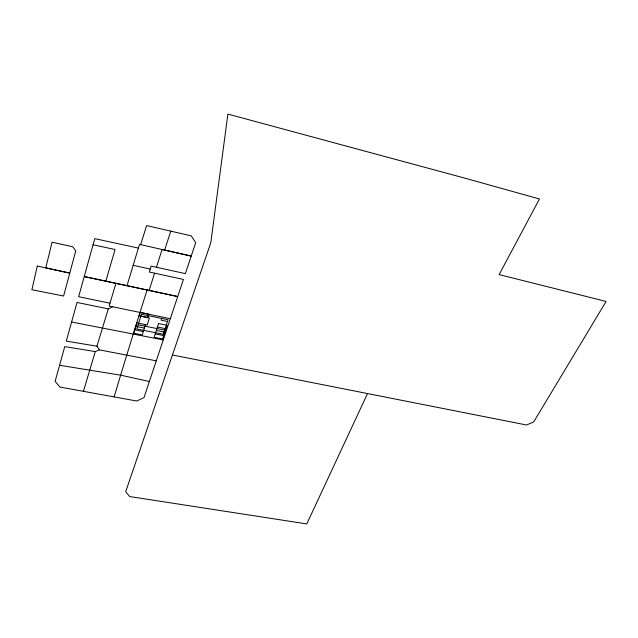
<?xml version="1.0" encoding="UTF-8"?>
<svg xmlns="http://www.w3.org/2000/svg" width="638" height="638" viewBox="0 0 638 638"><rect width="100%" height="100%" fill="white"/><g stroke="black" fill="none" stroke-linecap="round" stroke-linejoin="round"><path stroke-width="0.96" d="M140.679 244.657L146.604 225.573L191.217 235.861L195.699 242.679L185.371 273.622L151.15 266.118L149.324 272.027L183.425 279.452L156.27 360.845L99.44 349.879L96.936 346.187L66.28 341.139L77.038 302.452L108.293 308.888L112.663 306.742M109.991 303.194L78.641 296.702L94.775 238.636L138.39 248.07M105.828 281.175L177.731 296.542L84.224 276.565L105.828 281.175L115.063 249.506L93.068 244.793M83.426 391.325L95.285 351.586L99.44 349.879M108.293 308.888L96.936 346.187M115.941 283.344L109.13 306.041L170.322 318.713M126.986 285.704L139.507 244.394L191.217 256.093L162.076 249.506L156.462 267.274M147.107 290.003C135.758 325.539 124.793 361.172 114.106 396.908L59.884 387.043L55.123 381.317L64.757 346.625L95.285 351.586M149.14 290.434L154.595 273.152M147.904 315.619L147.346 317.405L140.831 316.089M145.496 324.63L142.242 334.966L133.693 333.275L136.899 322.908L147.195 324.965L149.396 318.011L139.068 315.922L140.153 312.413L148.79 314.167L147.689 317.668M161.629 318.41L161.055 320.18L167.491 321.48M164.636 250.088L170.777 231.139M156.27 360.845L144.005 397.594L136.723 401.015L114.106 396.908M367.464 393.702L306.782 523.918L129.745 496.555L125.662 491.746L210.795 242.751L227.886 114.082L463.459 177.771L539.453 198.968L499.131 274.595L606.1 301.455L533.679 421.925L526.581 425.004L172.419 354.975M59.581 365.271L120.949 375.216L149.364 381.516M71.6 322.015L163.248 339.926M138.127 324.798L164.676 330.101M135.83 326.377L144.403 328.084M156.334 330.46L164.811 332.151M134.754 329.838L143.319 331.529M155.225 333.889L163.695 335.572M157.442 327.015L165.936 328.722M133.175 265.288L150.241 269.076M37.283 266.054L31.9 289.756L63.601 296.008L75.763 250.854L72.7 246.754L52.093 242.209L45.753 267.88L69.765 273.096L37.283 266.054M141.389 314.303L136.827 328.993L163.32 334.248L168.073 319.71L141.389 314.303M158.559 323.562L154.125 337.311L162.578 338.969L167.068 325.276L158.559 323.562"/></g></svg>
